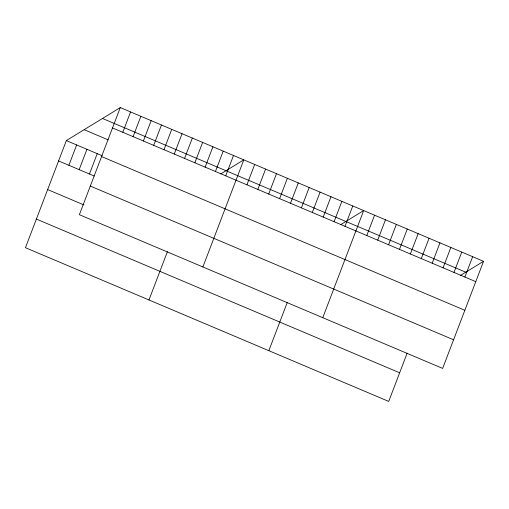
<?xml version="1.0" encoding="UTF-8"?>
<svg xmlns="http://www.w3.org/2000/svg" width="509" height="509" viewBox="0 0 509 509"><rect width="100%" height="100%" fill="white"/><g stroke="black" fill="none" stroke-linecap="round" stroke-linejoin="round"><path stroke-width="0.76" d="M120.277 107.577L79.379 214.696L442.645 368.414L483.55 261.302L120.277 107.577L66.355 140.586L25.45 247.698L388.723 401.423L407.162 353.125M68.874 165.298L76.643 144.944M79.169 169.65L86.937 149.296M89.457 174.008L97.232 153.654M122.803 132.289L130.571 111.935M133.091 136.641L140.866 116.287M143.385 140.999L151.16 120.646M153.68 145.351L161.448 125.004M163.968 149.71L171.743 129.356M174.263 154.068L182.037 133.714M184.557 158.42L192.326 138.066M194.852 162.778L202.62 142.425M148.965 299.966L167.404 251.669M205.14 167.13L212.915 146.777M215.434 171.488L223.203 151.135M225.729 175.84L233.497 155.487M202.887 266.958L243.792 159.845L220.76 173.944M246.916 184.812L254.691 164.458M257.815 189.418L265.59 169.071M268.714 194.031L276.489 173.677M279.613 198.644L287.381 178.29M290.512 203.256L298.28 182.903M301.411 207.869L309.179 187.516M312.303 212.482L320.078 192.128M268.841 350.695L287.286 302.397M323.202 217.088L330.977 196.735M334.101 221.701L341.876 201.348M345 226.314L352.775 205.96M322.77 317.686L363.668 210.573L340.636 224.673M366.798 235.54L374.567 215.186M377.697 240.146L385.466 219.793M388.59 244.759L396.365 224.405M399.489 249.372L407.264 229.018M410.388 253.985L418.163 233.631M421.287 258.597L429.062 238.244M432.186 263.204L439.961 242.85M443.084 267.817L450.853 247.463M453.983 272.43L461.752 252.076M464.882 277.042L472.651 256.689M460.518 275.401L483.55 261.302M102.481 118.47L465.754 272.194M112.508 127.931L475.775 281.655M84.15 129.693L108.162 139.854M66.355 140.586L102.035 155.684M101.571 156.562L464.844 310.286M58.58 160.939L94.26 176.038M90.309 186.065L453.583 339.783M47.649 189.571L84.017 204.962M36.381 219.067L399.654 372.792"/></g></svg>
